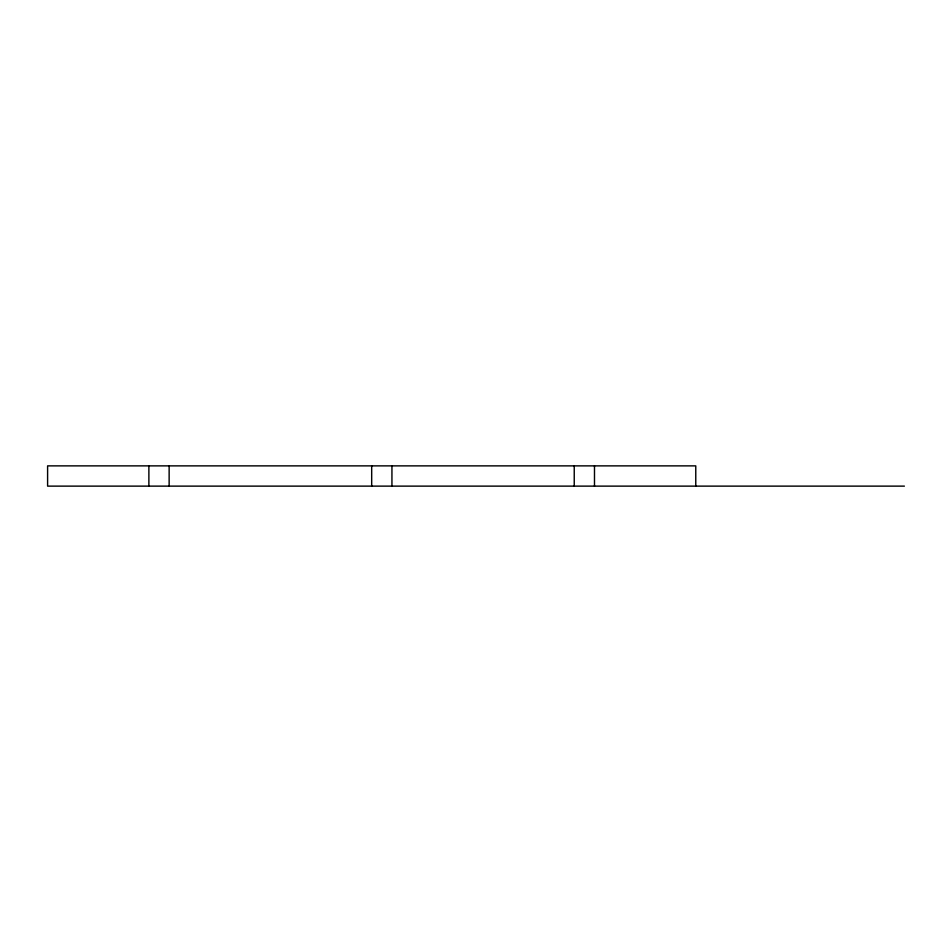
<?xml version="1.0" encoding="UTF-8"?>
<svg xmlns="http://www.w3.org/2000/svg" width="952" height="952" viewBox="0 0 952 952"><rect width="100%" height="100%" fill="white"/><g stroke="black" fill="none" stroke-linecap="round" stroke-linejoin="round"><path stroke-width="1.43" d="M904.4 486.127L47.6 486.127L47.6 465.873L695.769 465.873L695.769 486.127M594.488 465.873L594.488 486.127M574.235 465.873L574.235 486.127M391.938 465.873L391.938 486.127M371.685 465.873L371.685 486.127M169.135 465.873L169.135 486.127M148.881 465.873L148.881 486.127"/></g></svg>
